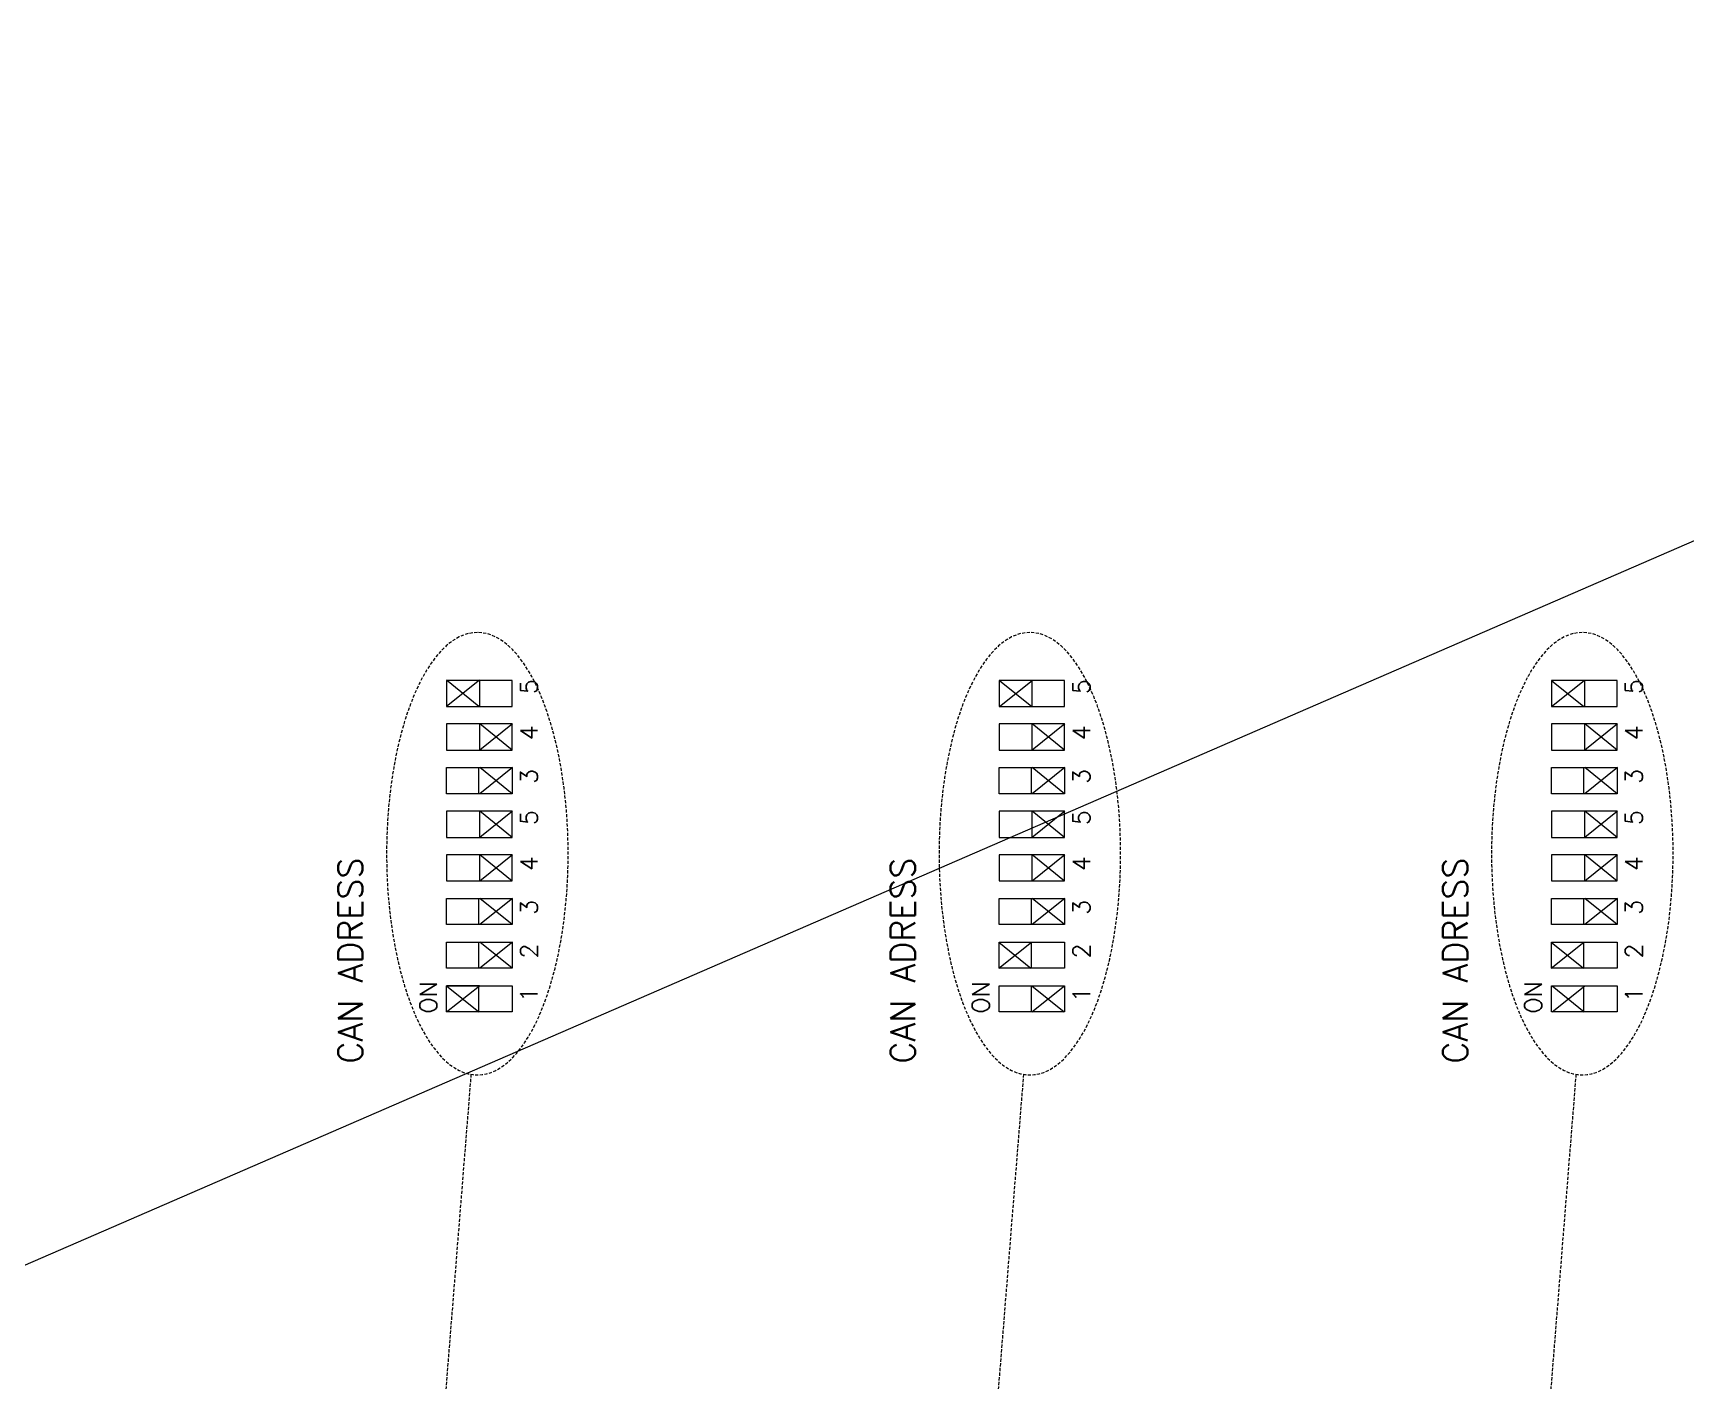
# Model space of a CAD drawing. Extents: x -2993 to 3661, y -4147 to -1441.
# Drawn here: x -120.2 to 14.4, y -2250.6 to -2140.8 of the extents above; entities that cross this region are included whole.
import ezdxf

# ---------------------------------------------------------------- set-up
doc = ezdxf.new("R2010")
doc.units = 0
doc.header["$LTSCALE"] = 0.1
doc.header["$MEASUREMENT"] = 0
doc.linetypes.add('DASHED', pattern=[19.05, 12.7, -6.35])
doc.layers.get('0').update_dxf_attribs({"linetype": 'CONTINUOUS'})
doc.styles.get("Standard").update_dxf_attribs({"font": 'simplex.shx'})

msp = doc.modelspace()

# ---------------------------------------------------------------- linework, layer by layer
at = {"lineweight": 13}
for p, q in [((110.43, -2140.77), (-384.14, -2355.52)), ((-86.5, -2195.63), (-83.83, -2193.5)), ((-86.5, -2193.5), (-83.86, -2195.63)), ((-41.46, -2195.66), (-38.79, -2193.53)), ((-41.46, -2193.53), (-38.83, -2195.66)), ((3.5, -2195.66), (6.17, -2193.53)), ((3.5, -2193.53), (6.14, -2195.66)), ((-83.79, -2199.19), (-81.13, -2197.06)), ((-83.79, -2197.06), (-81.16, -2199.19)), ((-38.79, -2199.19), (-36.13, -2197.06)), ((-38.79, -2197.06), (-36.16, -2199.19)), ((6.21, -2199.19), (8.87, -2197.06)), ((6.21, -2197.06), (8.84, -2199.19)), ((-83.79, -2202.75), (-81.13, -2200.61)), ((-83.79, -2200.61), (-81.16, -2202.75)), ((-38.79, -2202.75), (-36.13, -2200.61)), ((-38.79, -2200.61), (-36.16, -2202.75)), ((6.21, -2202.75), (8.87, -2200.61)), ((6.21, -2200.61), (8.84, -2202.75)), ((-83.79, -2206.3), (-81.13, -2204.17)), ((-83.79, -2204.17), (-81.16, -2206.3)), ((-38.79, -2206.3), (-36.13, -2204.17)), ((-38.79, -2204.17), (-36.16, -2206.3)), ((6.21, -2206.3), (8.87, -2204.17)), ((6.21, -2204.17), (8.84, -2206.3)), ((-83.79, -2209.86), (-81.13, -2207.72)), ((-83.79, -2207.72), (-81.16, -2209.86)), ((-38.79, -2209.86), (-36.13, -2207.72)), ((-38.79, -2207.72), (-36.16, -2209.86)), ((6.21, -2209.86), (8.87, -2207.72)), ((6.21, -2207.72), (8.84, -2209.86)), ((-83.79, -2213.41), (-81.13, -2211.28)), ((-83.79, -2211.28), (-81.16, -2213.41)), ((-38.79, -2213.41), (-36.13, -2211.28)), ((-38.79, -2211.28), (-36.16, -2213.41)), ((6.21, -2213.41), (8.87, -2211.28)), ((6.21, -2211.28), (8.84, -2213.41)), ((-83.79, -2216.97), (-81.13, -2214.84)), ((-83.79, -2214.84), (-81.16, -2216.97)), ((-41.53, -2217), (-38.86, -2214.86)), ((-41.53, -2214.86), (-38.9, -2217)), ((3.47, -2217), (6.14, -2214.86)), ((3.47, -2214.86), (6.1, -2217)), ((-86.5, -2220.55), (-83.83, -2218.42)), ((-83.83, -2218.42), (-86.5, -2218.42)), ((-86.5, -2218.42), (-83.86, -2220.55)), ((-38.83, -2220.55), (-36.16, -2218.42)), ((-38.83, -2218.42), (-36.2, -2220.55)), ((3.54, -2220.55), (6.21, -2218.42)), ((3.54, -2218.42), (6.17, -2220.55))]:
    msp.add_line(p, q, dxfattribs=at)
at = {"linetype": 'Continuous', "lineweight": 13}
for p, q in [((-86.5, -2193.53), (-86.5, -2195.66)), ((-81.16, -2193.53), (-86.5, -2193.53)), ((-83.79, -2195.66), (-83.79, -2193.53)), ((-81.16, -2195.66), (-81.16, -2193.53)), ((-41.5, -2193.53), (-41.5, -2195.66)), ((-36.16, -2193.53), (-41.5, -2193.53)), ((-38.79, -2195.66), (-38.79, -2193.53)), ((-36.16, -2195.66), (-36.16, -2193.53)), ((-36.16, -2195.66), (-36.16, -2193.53)), ((3.5, -2193.53), (3.5, -2195.66)), ((8.84, -2193.53), (3.5, -2193.53)), ((6.21, -2195.66), (6.21, -2193.53)), ((8.84, -2195.66), (8.84, -2193.53)), ((8.84, -2195.66), (8.84, -2193.53)), ((-86.5, -2195.66), (-81.16, -2195.66)), ((-41.5, -2195.66), (-36.16, -2195.66)), ((-41.5, -2195.66), (-36.16, -2195.66)), ((3.5, -2195.66), (8.84, -2195.66)), ((3.5, -2195.66), (8.84, -2195.66)), ((-81.16, -2197.08), (-86.5, -2197.08)), ((-86.5, -2197.08), (-86.5, -2199.22)), ((-83.79, -2199.22), (-83.79, -2197.08)), ((-81.16, -2199.22), (-81.16, -2197.08)), ((-36.16, -2197.08), (-41.5, -2197.08)), ((-41.5, -2197.08), (-41.5, -2199.22)), ((-36.16, -2197.08), (-41.5, -2197.08)), ((-38.79, -2199.22), (-38.79, -2197.08)), ((-36.16, -2199.22), (-36.16, -2197.08)), ((-36.16, -2199.22), (-36.16, -2197.08)), ((8.84, -2197.08), (3.5, -2197.08)), ((3.5, -2197.08), (3.5, -2199.22)), ((8.84, -2197.08), (3.5, -2197.08)), ((6.21, -2199.22), (6.21, -2197.08)), ((8.84, -2199.22), (8.84, -2197.08)), ((8.84, -2199.22), (8.84, -2197.08)), ((-86.5, -2199.22), (-81.16, -2199.22)), ((-41.5, -2199.22), (-36.16, -2199.22)), ((-41.5, -2199.22), (-36.16, -2199.22)), ((3.5, -2199.22), (8.84, -2199.22)), ((3.5, -2199.22), (8.84, -2199.22)), ((-86.5, -2202.77), (-86.5, -2200.64)), ((-86.5, -2200.64), (-81.16, -2200.64)), ((-83.86, -2202.77), (-83.86, -2200.64)), ((-81.16, -2200.64), (-81.16, -2202.77)), ((-41.5, -2202.77), (-41.5, -2200.64)), ((-41.5, -2200.64), (-36.16, -2200.64)), ((-41.5, -2200.64), (-36.16, -2200.64)), ((-38.86, -2202.77), (-38.86, -2200.64)), ((-36.16, -2200.64), (-36.16, -2202.77)), ((-36.16, -2200.64), (-36.16, -2202.77)), ((3.5, -2202.77), (3.5, -2200.64)), ((3.5, -2200.64), (8.84, -2200.64)), ((3.5, -2200.64), (8.84, -2200.64)), ((6.14, -2202.77), (6.14, -2200.64)), ((8.84, -2200.64), (8.84, -2202.77)), ((8.84, -2200.64), (8.84, -2202.77)), ((-81.16, -2202.77), (-86.5, -2202.77)), ((-36.16, -2202.77), (-41.5, -2202.77)), ((-36.16, -2202.77), (-41.5, -2202.77)), ((8.84, -2202.77), (3.5, -2202.77)), ((8.84, -2202.77), (3.5, -2202.77)), ((-86.5, -2204.2), (-86.5, -2206.33)), ((-81.16, -2204.2), (-86.5, -2204.2)), ((-83.79, -2206.33), (-83.79, -2204.2)), ((-81.16, -2206.33), (-81.16, -2204.2)), ((-41.5, -2204.2), (-41.5, -2206.33)), ((-36.16, -2204.2), (-41.5, -2204.2)), ((-36.16, -2204.2), (-41.5, -2204.2)), ((-38.79, -2206.33), (-38.79, -2204.2)), ((-36.16, -2206.33), (-36.16, -2204.2)), ((-36.16, -2206.33), (-36.16, -2204.2)), ((3.5, -2204.2), (3.5, -2206.33)), ((8.84, -2204.2), (3.5, -2204.2)), ((8.84, -2204.2), (3.5, -2204.2)), ((6.21, -2206.33), (6.21, -2204.2)), ((8.84, -2206.33), (8.84, -2204.2)), ((8.84, -2206.33), (8.84, -2204.2)), ((-86.5, -2206.33), (-81.16, -2206.33)), ((-41.5, -2206.33), (-36.16, -2206.33)), ((-41.5, -2206.33), (-36.16, -2206.33)), ((3.5, -2206.33), (8.84, -2206.33)), ((3.5, -2206.33), (8.84, -2206.33)), ((-81.16, -2207.75), (-86.5, -2207.75)), ((-86.5, -2207.75), (-86.5, -2209.88)), ((-83.79, -2209.88), (-83.79, -2207.75)), ((-81.16, -2209.88), (-81.16, -2207.75)), ((-36.16, -2207.75), (-41.5, -2207.75)), ((-41.5, -2207.75), (-41.5, -2209.88)), ((-36.16, -2207.75), (-41.5, -2207.75)), ((-38.79, -2209.88), (-38.79, -2207.75)), ((-36.16, -2209.88), (-36.16, -2207.75)), ((-36.16, -2209.88), (-36.16, -2207.75)), ((8.84, -2207.75), (3.5, -2207.75)), ((3.5, -2207.75), (3.5, -2209.88)), ((8.84, -2207.75), (3.5, -2207.75)), ((6.21, -2209.88), (6.21, -2207.75)), ((8.84, -2209.88), (8.84, -2207.75)), ((8.84, -2209.88), (8.84, -2207.75)), ((-86.5, -2209.88), (-81.16, -2209.88)), ((-41.5, -2209.88), (-36.16, -2209.88)), ((-41.5, -2209.88), (-36.16, -2209.88)), ((3.5, -2209.88), (8.84, -2209.88)), ((3.5, -2209.88), (8.84, -2209.88)), ((-86.5, -2213.44), (-86.5, -2211.31)), ((-86.5, -2211.31), (-81.16, -2211.31)), ((-83.86, -2213.44), (-83.86, -2211.31)), ((-81.16, -2211.31), (-81.16, -2213.44)), ((-41.5, -2213.44), (-41.5, -2211.31)), ((-41.5, -2211.31), (-36.16, -2211.31)), ((-41.5, -2211.31), (-36.16, -2211.31)), ((-38.86, -2213.44), (-38.86, -2211.31)), ((-36.16, -2211.31), (-36.16, -2213.44)), ((-36.16, -2211.31), (-36.16, -2213.44)), ((3.5, -2213.44), (3.5, -2211.31)), ((3.5, -2211.31), (8.84, -2211.31)), ((3.5, -2211.31), (8.84, -2211.31)), ((6.14, -2213.44), (6.14, -2211.31)), ((8.84, -2211.31), (8.84, -2213.44)), ((8.84, -2211.31), (8.84, -2213.44)), ((-81.16, -2213.44), (-86.5, -2213.44)), ((-36.16, -2213.44), (-41.5, -2213.44)), ((-36.16, -2213.44), (-41.5, -2213.44)), ((8.84, -2213.44), (3.5, -2213.44)), ((8.84, -2213.44), (3.5, -2213.44)), ((-86.5, -2214.86), (-81.16, -2214.86)), ((-86.5, -2217), (-86.5, -2214.86)), ((-83.86, -2217), (-83.86, -2214.86)), ((-81.16, -2214.86), (-81.16, -2217)), ((-41.5, -2214.86), (-36.16, -2214.86)), ((-41.5, -2217), (-41.5, -2214.86)), ((-41.5, -2214.86), (-36.16, -2214.86)), ((-38.86, -2217), (-38.86, -2214.86)), ((-36.16, -2214.86), (-36.16, -2217)), ((-36.16, -2214.86), (-36.16, -2217)), ((3.5, -2214.86), (8.84, -2214.86)), ((3.5, -2217), (3.5, -2214.86)), ((3.5, -2214.86), (8.84, -2214.86)), ((6.14, -2217), (6.14, -2214.86)), ((8.84, -2214.86), (8.84, -2217)), ((8.84, -2214.86), (8.84, -2217)), ((-81.16, -2217), (-86.5, -2217)), ((-36.16, -2217), (-41.5, -2217)), ((-36.16, -2217), (-41.5, -2217)), ((8.84, -2217), (3.5, -2217)), ((8.84, -2217), (3.5, -2217)), ((-86.5, -2218.42), (-81.16, -2218.42)), ((-86.5, -2220.55), (-86.5, -2218.42)), ((-83.86, -2220.55), (-83.86, -2218.42)), ((-81.16, -2218.42), (-81.16, -2220.55)), ((-41.5, -2218.42), (-36.16, -2218.42)), ((-41.5, -2220.55), (-41.5, -2218.42)), ((-41.5, -2218.42), (-36.16, -2218.42)), ((-38.86, -2220.55), (-38.86, -2218.42)), ((-36.16, -2218.42), (-36.16, -2220.55)), ((-36.16, -2218.42), (-36.16, -2220.55)), ((3.5, -2218.42), (8.84, -2218.42)), ((3.5, -2220.55), (3.5, -2218.42)), ((3.5, -2218.42), (8.84, -2218.42)), ((6.14, -2220.55), (6.14, -2218.42)), ((8.84, -2218.42), (8.84, -2220.55)), ((8.84, -2218.42), (8.84, -2220.55)), ((-81.16, -2220.55), (-86.5, -2220.55)), ((-36.16, -2220.55), (-41.5, -2220.55)), ((-36.16, -2220.55), (-41.5, -2220.55)), ((8.84, -2220.55), (3.5, -2220.55)), ((8.84, -2220.55), (3.5, -2220.55))]:
    msp.add_line(p, q, dxfattribs=at)
at = {"linetype": 'DASHED', "lineweight": 13, "ltscale": 0.2}
for p, q in [((-84.51, -2225.64), (-89.91, -2293.2)), ((-39.51, -2225.64), (-44.91, -2293.2)), ((5.49, -2225.64), (0.09, -2293.2))]:
    msp.add_line(p, q, dxfattribs=at)
at = {"linetype": 'DASHED', "lineweight": 13, "ltscale": 0.2, "extrusion": (0, 0, -1)}
for centre in [(-83.99, -2207.66), (-38.99, -2207.66), (6.01, -2207.66)]:
    msp.add_ellipse(centre, major_axis=(0, 18.03), ratio=0.410157, dxfattribs=at)

# ---------------------------------------------------------------- texts
at = {"linetype": 'Continuous', "lineweight": 13}
for s, p in [('5', (-79.09, -2194.65)), ('5', (-34.09, -2194.65)), ('5', (10.91, -2194.65)), ('4', (-79.09, -2198.41)), ('4', (-34.09, -2198.41)), ('4', (10.91, -2198.41)), ('3', (-79.09, -2201.96)), ('3', (-34.09, -2201.96)), ('3', (10.91, -2201.96)), ('5', (-79.09, -2205.32)), ('5', (-34.09, -2205.32)), ('5', (10.91, -2205.32)), ('4', (-79.09, -2209.07)), ('4', (-34.09, -2209.07)), ('4', (10.91, -2209.07)), ('3', (-79.09, -2212.63)), ('3', (-34.09, -2212.63)), ('3', (10.91, -2212.63)), ('2', (-79.09, -2216.19)), ('2', (-34.09, -2216.19)), ('2', (10.91, -2216.19)), ('ON', (-87.29, -2220.69)), ('ON', (-42.29, -2220.69)), ('ON', (2.71, -2220.69)), ('1', (-79.09, -2219.74)), ('1', (-34.09, -2219.74)), ('1', (10.91, -2219.74))]:
    msp.add_text(s, height=1.4, rotation=90, dxfattribs=at).set_placement(p)
at = {"lineweight": 13}
for p in [(-93.34, -2224.77), (-48.34, -2224.77), (-3.34, -2224.77)]:
    msp.add_text('CAN ADRESS', height=2, rotation=90, dxfattribs=at).set_placement(p)

doc.saveas('drawing.dxf')
